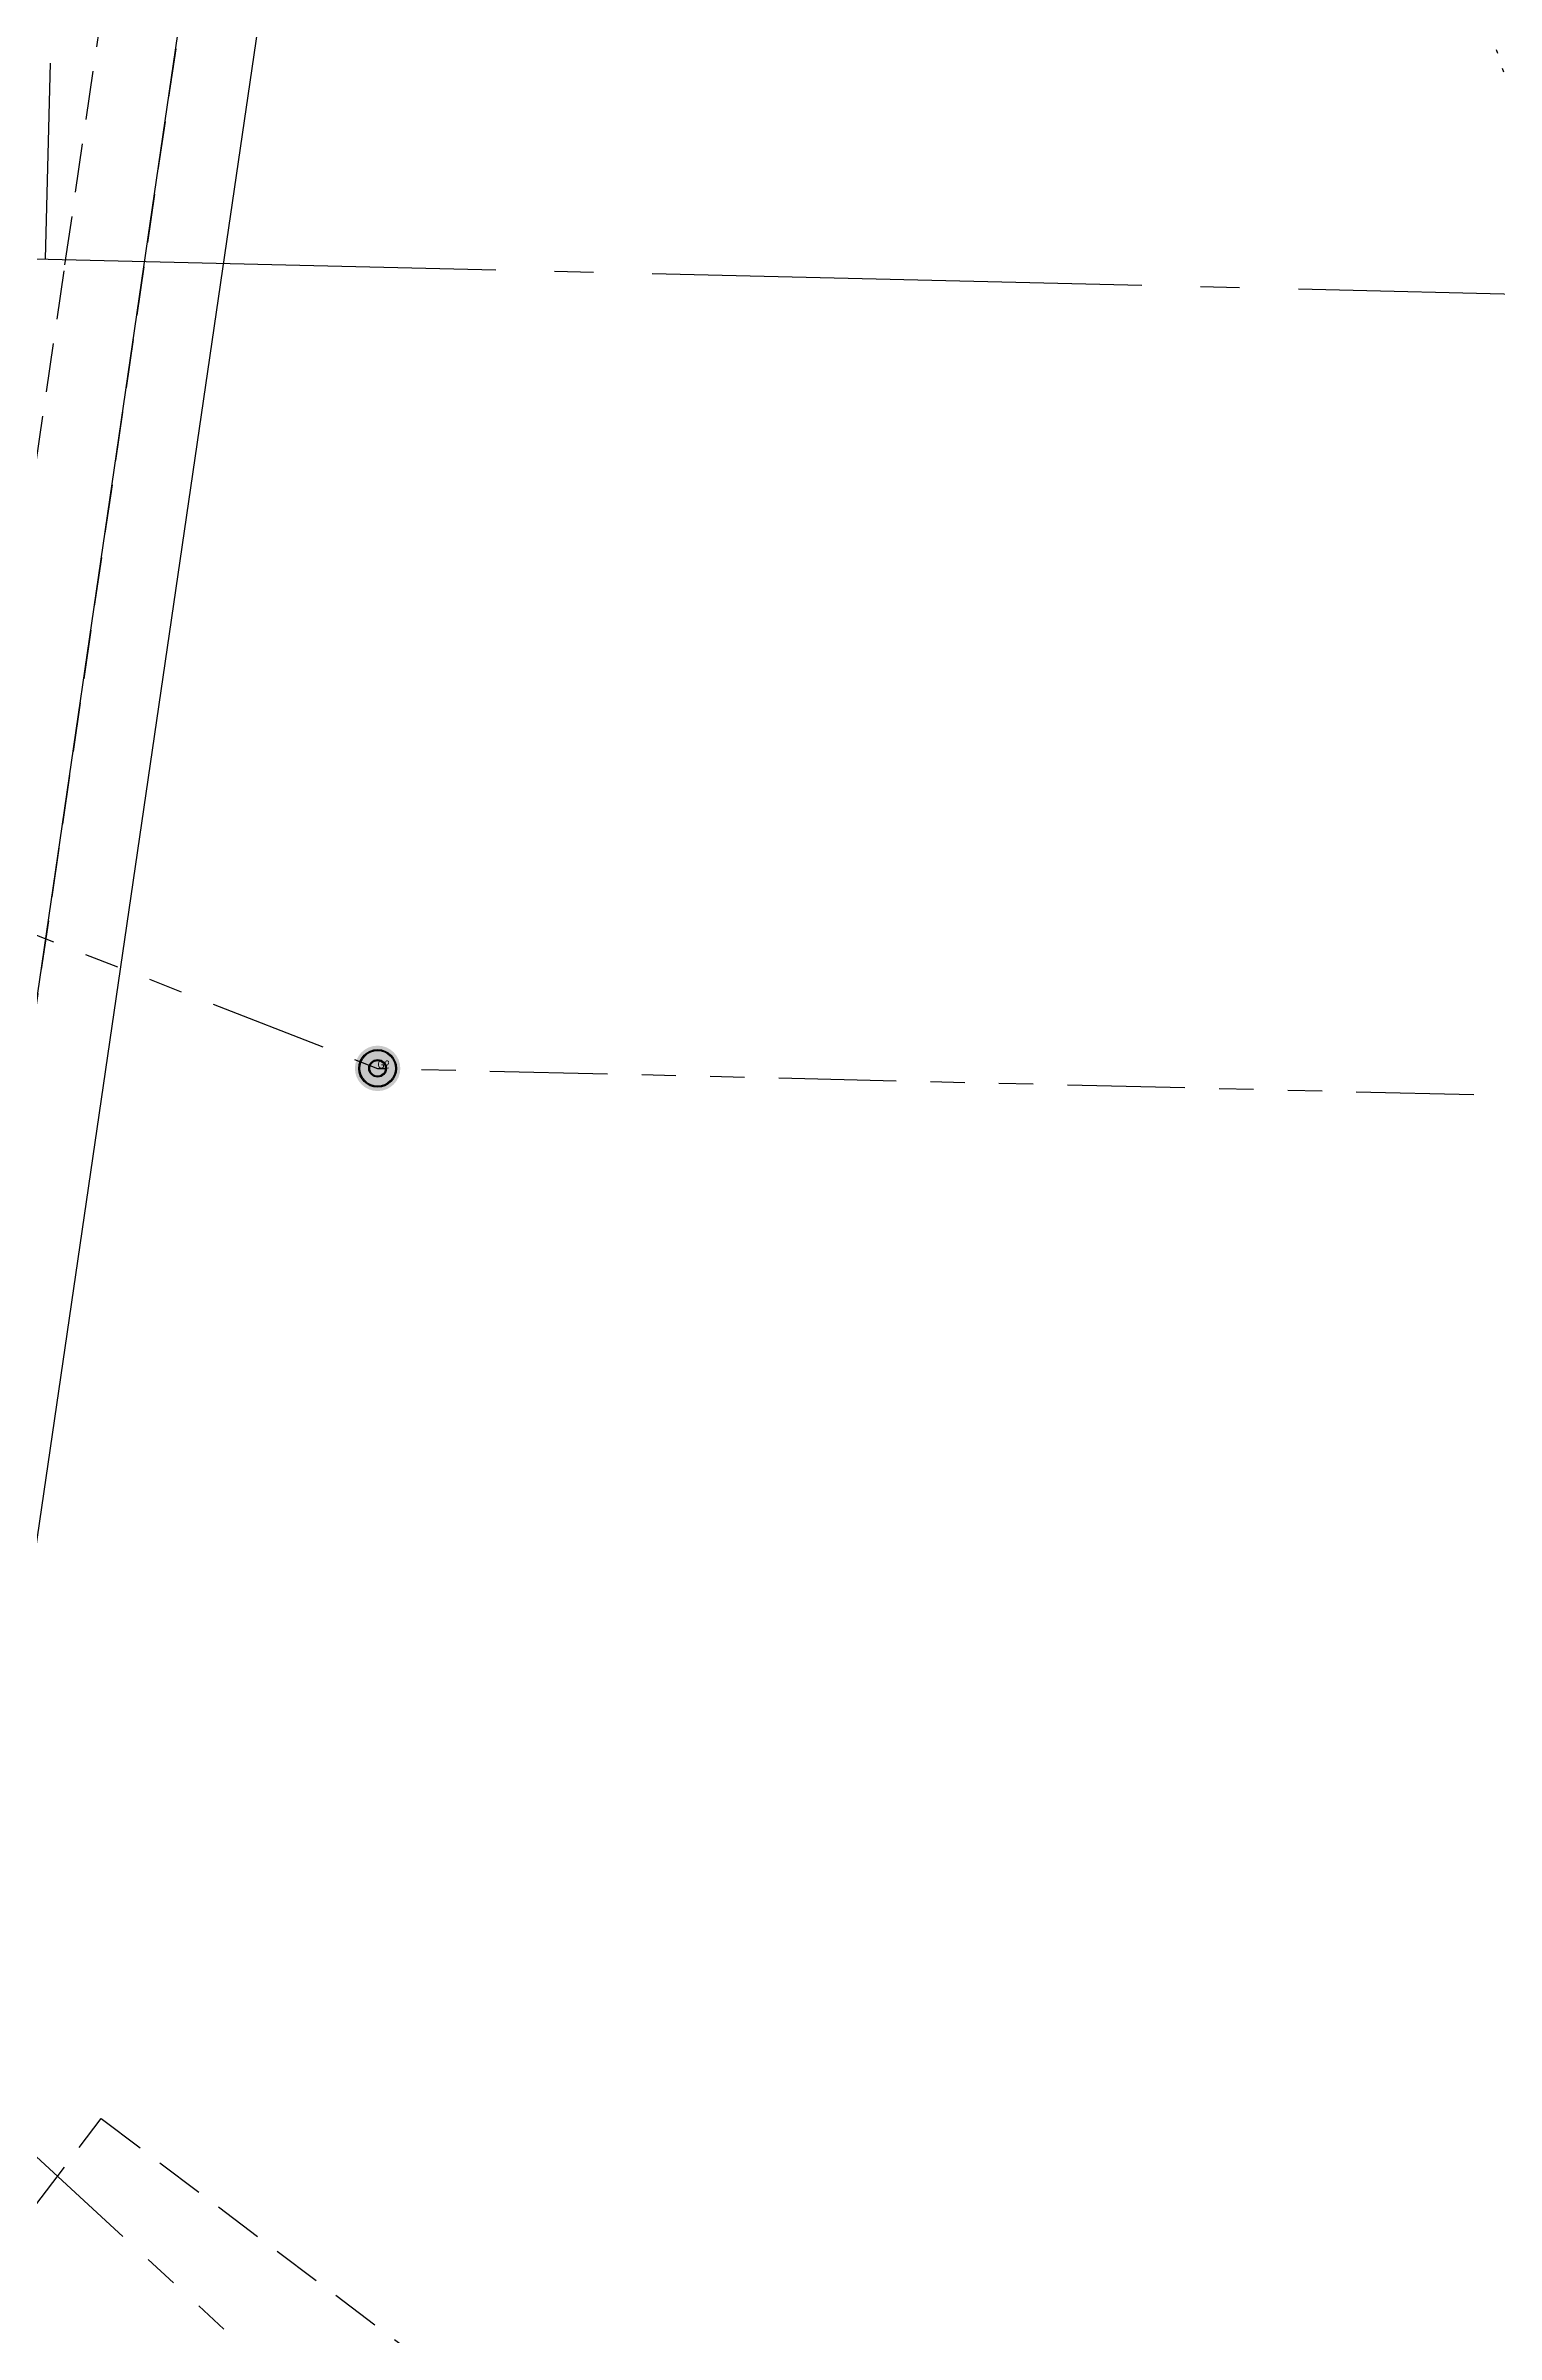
# Model space of a CAD drawing. Extents: x 383520 to 399637, y 6055811 to 6063584.
# Drawn here: x 386895 to 387265, y 6062063 to 6062647 of the extents above; entities that cross this region are included whole.
import ezdxf

# ---------------------------------------------------------------- set-up
doc = ezdxf.new("R2010")
doc.units = 0
doc.header["$LTSCALE"] = 5
for name, pattern in [('foc-ACCESSROAD', [3.75, 2.5, -1.25]), ('foc-DOT', [1, 0.2, -0.8]), ('foc-DRILLPATH', [14.75, 6, -1.75, 1.75, -1.75, 1.75, -1.75]), ('foc-QUARTERLINE', [33, 25, -3, 2, -3]), ('foc-UNSURVEYED', [12.5, 10, -2.5])]:
    doc.linetypes.add(name, pattern=pattern)
for name, color, linetype in [('DETAIL-HZ-Existing', 8, 'foc-DOT'), ('F-AR', 190, 'foc-ACCESSROAD'), ('F-RW', 190, 'Continuous'), ('F-WS', 190, 'foc-ACCESSROAD'), ('L-MON', 1, 'Continuous'), ('L-SECQ', 8, 'foc-QUARTERLINE'), ('L-USEC', 7, 'foc-UNSURVEYED'), ('P-PDRILLPATH', 12, 'foc-DRILLPATH')]:
    doc.layers.add(name, color=color, linetype=linetype)
doc.layers.add('Z-DRILL-POINT', color=7, linetype='Continuous', true_color=0x7575ff, plot=False)
doc.styles.add('80L', font='ARIALN.TTF', dxfattribs={"height": 10})

# ---------------------------------------------------------------- blocks, each defined once
blk = doc.blocks.new('plbh')
at = {"layer": 'L-MON'}
h = blk.add_hatch(color=255, dxfattribs=at)
h.dxf.hatch_style = 1
edge = h.paths.add_edge_path()
edge.add_arc((0, 0), 1.16, 0, 360)
h = blk.add_hatch(color=256, dxfattribs=at)
h.dxf.hatch_style = 1
h.paths.add_polyline_path([(-0.96, 0, 1), (0.96, 0, 1)])
h.paths.add_polyline_path([(0.91, 0, -1), (-0.91, 0, -1)], flags=16)
h.paths.add_polyline_path([(0.45, 0, -1), (-0.45, 0, -1)], flags=0)
h = blk.add_hatch(color=256, dxfattribs=at)
h.dxf.hatch_style = 1
h.paths.add_polyline_path([(-0.45, 0, 1), (0.45, 0, 1)])
h.paths.add_polyline_path([(0.4, 0, -1), (-0.4, 0, -1)], flags=16)
at = {"layer": 'L-MON', "color": 240}
for radius in [0.96, 0.91, 0.45, 0.4]:
    blk.add_circle((0, 0), radius, dxfattribs=at)

msp = doc.modelspace()

# ---------------------------------------------------------------- linework, layer by layer
at = {"layer": 'DETAIL-HZ-Existing', "flags": 128}
msp.add_lwpolyline([(387906.195, 6061666.969), (387901.711, 6061669.805), (387893.801, 6061675.152), (387886.066, 6061680.735), (387878.508, 6061686.553), (387871.076, 6061692.659), (387865.388, 6061697.631), (387852.226, 6061709.89), (387845.169, 6061716.576), (387831.225, 6061729.915), (387817.526, 6061743.477), (387803.795, 6061756.981), (387789.933, 6061770.418), (387776.075, 6061783.614), (387762.187, 6061796.831), (387748.52, 6061810.463), (387735.159, 6061824.347), (387721.968, 6061838.227), (387708.885, 6061852.035), (387695.741, 6061866.194), (387682.799, 6061880.458), (387669.909, 6061894.781), (387657.111, 6061909.202), (387644.462, 6061923.559), (387631.593, 6061937.891), (387618.678, 6061952.014), (387605.676, 6061966.26), (387592.638, 6061980.296), (387579.402, 6061994.348), (387566.272, 6062008.286), (387553.235, 6062022.313), (387540.181, 6062036.51), (387527.019, 6062050.749), (387514.027, 6062064.995), (387501.357, 6062079.322), (387488.954, 6062093.923), (387476.892, 6062108.965), (387466.081, 6062123.637), (387455.526, 6062139.743), (387446.037, 6062156.502), (387437.425, 6062173.52), (387429.134, 6062190.981), (387421.445, 6062208.516), (387414.272, 6062226.289), (387407.495, 6062244.301), (387400.758, 6062262.323), (387393.79, 6062280.271), (387386.99, 6062298.164), (387380.431, 6062316.112), (387373.854, 6062334.14), (387367.273, 6062351.968), (387360.483, 6062369.841), (387353.541, 6062387.668), (387346.489, 6062405.488), (387339.548, 6062423.355), (387332.94, 6062441.294), (387326.758, 6062459.512), (387320.946, 6062477.731), (387315.235, 6062495.978), (387309.457, 6062514.326), (387303.447, 6062532.62), (387297.319, 6062550.577), (387291.057, 6062568.777), (387284.76, 6062586.819), (387278.542, 6062604.758), (387272.331, 6062623.027), (387266.391, 6062641.299), (387260.472, 6062659.611), (387254.3, 6062677.449), (387247.685, 6062695.518), (387240.847, 6062713.512), (387233.798, 6062731.412), (387226.643, 6062749.134), (387219.502, 6062766.966), (387212.793, 6062784.917), (387206.431, 6062803.1), (387200.075, 6062821.162), (387193.703, 6062839.376), (387187.463, 6062857.665), (387181.208, 6062875.745), (387174.633, 6062893.843), (387167.873, 6062911.736), (387161.211, 6062929.536), (387154.565, 6062947.606), (387147.937, 6062965.575), (387141.273, 6062983.705), (387134.769, 6063001.851), (387128.412, 6063019.844), (387122.099, 6063038.005), (387115.908, 6063056.264), (387109.828, 6063074.56), (387103.846, 6063092.753), (387097.856, 6063111.057), (387091.958, 6063129.418), (387086.181, 6063147.826), (387080.585, 6063166.27), (387075.251, 6063184.768), (387069.755, 6063203.219), (387064.959, 6063218.012), (387059.721, 6063233.136)], dxfattribs=at)
at = {"layer": 'F-AR'}
msp.add_lwpolyline([(386892.009, 6062539.836), (386899.447, 6062590.776), (386934.364, 6062829.905), (386937.958, 6062854.496), (387083.452, 6062932.264), (387122.411, 6062975.535), (387162.543, 6063020.108), (387177.401, 6063006.731), (387095.966, 6062916.284), (386965.327, 6062846.456), (386954.799, 6062831.474), (386919.583, 6062590.297), (386887.827, 6062372.813)], dxfattribs=at)
at = {"layer": 'F-RW'}
msp.add_lwpolyline([(386776.551, 6061975.572), (386842.617, 6062063.191), (386850.568, 6062117.64), (386851.41, 6062123.412), (386856.288, 6062156.814), (386887.827, 6062372.814), (386919.583, 6062590.297), (386954.799, 6062831.474), (386956.281, 6062841.621), (386965.327, 6062846.456), (387095.966, 6062916.284), (387177.401, 6063006.731), (387195.665, 6063027.016), (387210.522, 6063013.639), (387192.258, 6062993.354), (387108.48, 6062900.303), (386974.604, 6062828.745), (386939.681, 6062589.819), (386883.666, 6062206.59), (386871.392, 6062122.616), (386867.584, 6062096.567), (386867.137, 6062093.448), (386861.661, 6062055.25)], dxfattribs=at)
at = {"layer": 'F-WS'}
msp.add_lwpolyline([(386904.543, 6061896.223), (386901.166, 6061891.741), (386889.034, 6061900.886), (386876.252, 6061910.514), (386846.638, 6061932.829), (386797.382, 6061969.944), (386849.293, 6062038.835), (386880.502, 6062080.254), (386908.671, 6062117.637), (387012.455, 6062039.434), (386967.337, 6061979.559), (386904.543, 6061896.223)], close=True, dxfattribs=at)
at = {"layer": 'L-SECQ', "flags": 128}
msp.add_lwpolyline([(386884.459, 6062592.494), (388484.309, 6062554.592)], dxfattribs=at)
at = {"layer": 'L-USEC'}
msp.add_line((386894.513, 6062592.335), (386904.59, 6062994.381), dxfattribs=at)
msp.add_line((386894.513, 6062592.335), (386904.59, 6062994.381), dxfattribs=at)
at = {"layer": 'P-PDRILLPATH', "flags": 128}
for points in [[(386318.941, 6062643.297), (386979.27, 6062385.694), (389999.311, 6062313.732)], [(389990.804, 6061963.97), (386970.504, 6062035.938), (386315.9, 6062636.445)]]:
    msp.add_lwpolyline(points, dxfattribs=at)

# ---------------------------------------------------------------- block references
at = {"layer": 'L-MON', "color": 5, "xscale": 4.998073099999996, "yscale": 4.998073099999996, "zscale": 4.998073099999996}
msp.add_blockref('plbh', (386979.27, 6062385.694), dxfattribs=at)

# ---------------------------------------------------------------- texts
at = {"layer": 'Z-DRILL-POINT', "color": 7, "style": '80L'}
msp.add_text('G2', height=2, dxfattribs=at).set_placement((386979.27, 6062385.694))

doc.saveas('drawing.dxf')
